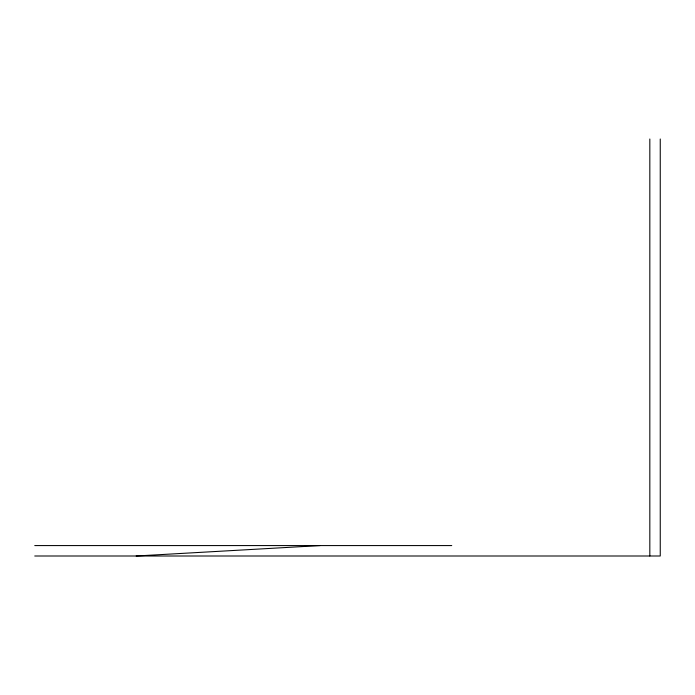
<?xml version="1.0" encoding="UTF-8"?>
<svg xmlns="http://www.w3.org/2000/svg" width="695" height="695" viewBox="0 0 695 695"><rect width="100%" height="100%" fill="white"/><g stroke="black" fill="none" stroke-linecap="round" stroke-linejoin="round"><path stroke-width="1.04" d="M136.185 556L320.143 545.575M34.75 545.575L451.75 545.575M34.75 556L660.25 556L660.25 139M649.825 139L649.825 556"/></g></svg>
